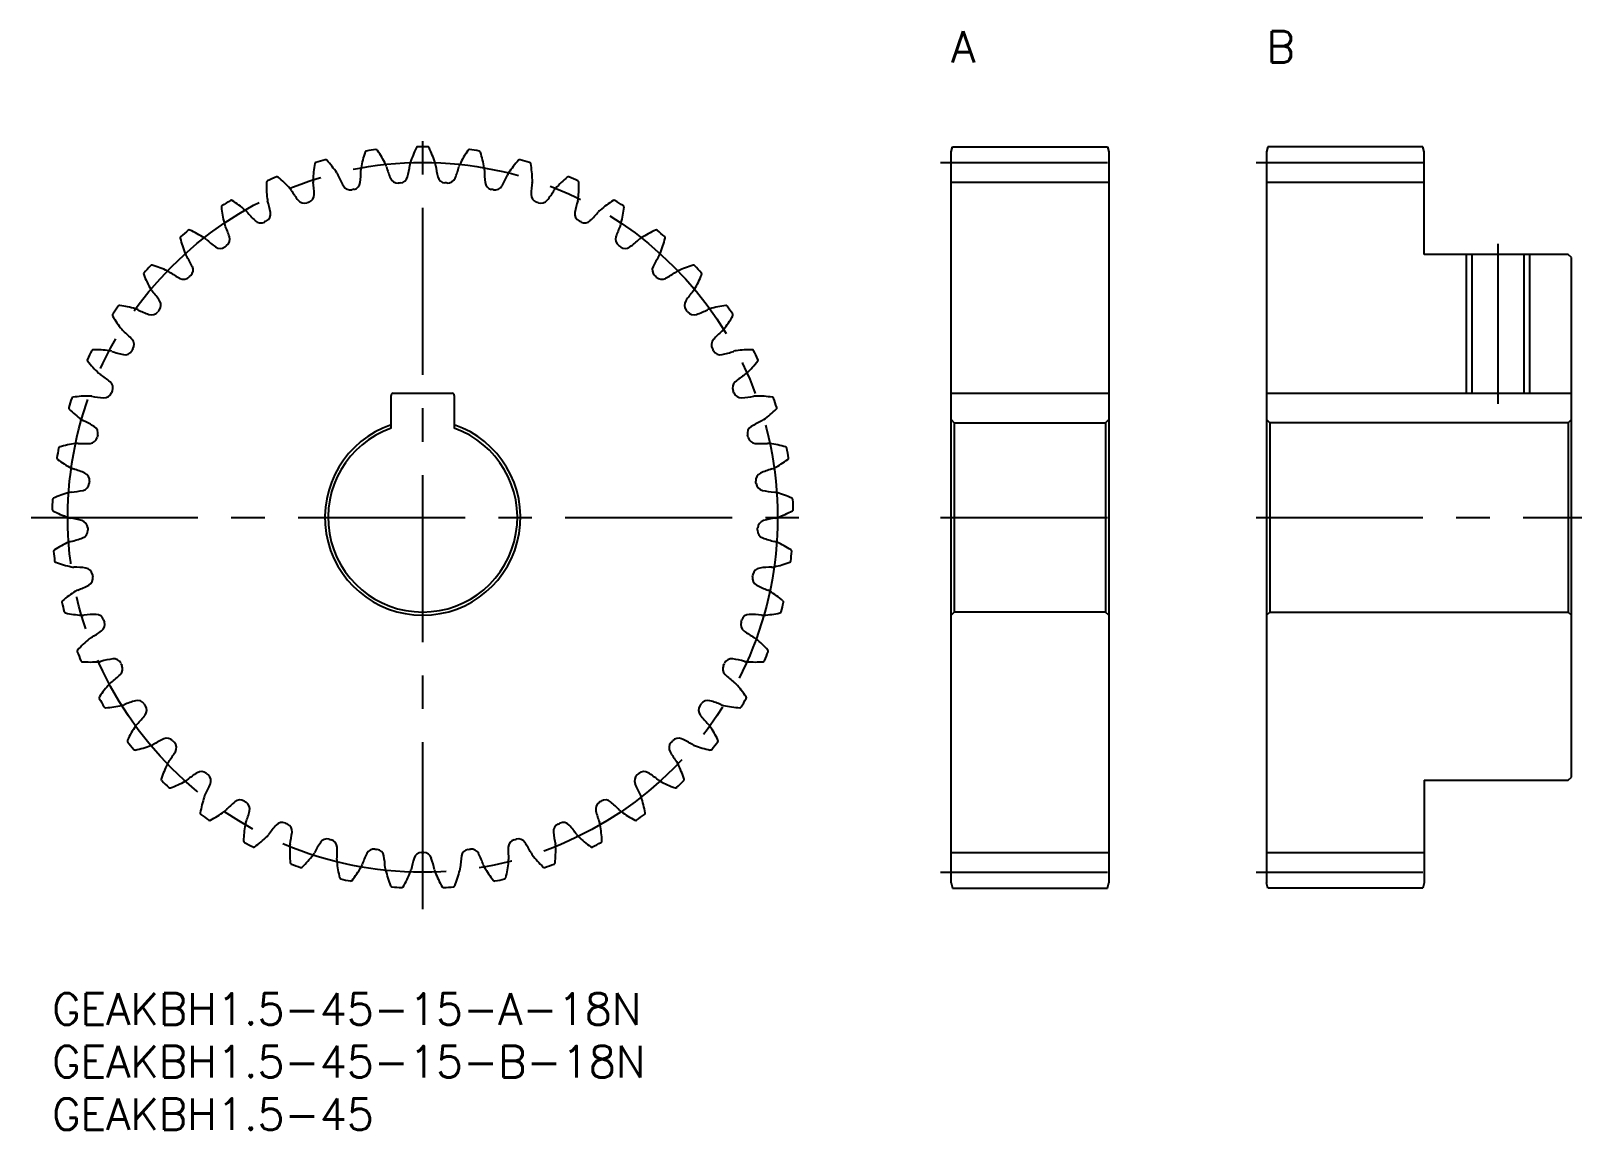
# Model space of a CAD drawing. Extents: x -2 to 146, y -13 to 91.
import ezdxf

# ---------------------------------------------------------------- set-up
doc = ezdxf.new("R2010")
doc.units = 0
doc.header["$LTSCALE"] = 0.5
doc.linetypes.add('CENTER', pattern=[50.8, 31.75, -6.35, 6.35, -6.35])
for name, color, linetype in [('MSM_CENTER', 1, 'CENTER'), ('MSM_CONTINUOUS', 7, 'CONTINUOUS'), ('MSM_NARROW', 5, 'CONTINUOUS'), ('MSM_PART_NUMBER', 7, 'CONTINUOUS')]:
    doc.layers.add(name, color=color, linetype=linetype)
doc.styles.get("Standard").update_dxf_attribs({"font": 'txt.shx', "height": 1, "bigfont": 'bigfont.shx'})

# ---------------------------------------------------------------- blocks, each defined once
blk = doc.blocks.new('*U3')
at = {"layer": 'MSM_PART_NUMBER'}
blk.add_text('GEAKBH1.5-45-15-B-18N', height=3, dxfattribs=at).set_placement((0, -8))
blk = doc.blocks.new('*U4')
at = {"layer": 'MSM_PART_NUMBER'}
blk.add_text('GEAKBH1.5-45-15-A-18N', height=3, dxfattribs=at).set_placement((0, -3))
blk = doc.blocks.new('*U5')
at = {"layer": 'MSM_PART_NUMBER'}
blk.add_text('GEAKBH1.5-45', height=3, dxfattribs=at).set_placement((0, -13))
blk = doc.blocks.new('*U6')
at = {"layer": 'MSM_PART_NUMBER'}
blk.add_text('A', height=3, dxfattribs=at).set_placement((85.5, 88.5))
blk = doc.blocks.new('*U7')
at = {"layer": 'MSM_PART_NUMBER'}
blk.add_text('B', height=3, dxfattribs=at).set_placement((115.5, 88.5))

msp = doc.modelspace()

# ---------------------------------------------------------------- linework, layer by layer
at = {"layer": 'MSM_CENTER'}
for p, q in [((35.25, 8), (35.25, 82.5)), ((84.5, 79), (101.5, 79)), ((114.5, 79), (131.5, 79)), ((137.5, 71.25), (137.5, 56.05)), ((-2, 45.25), (72.5, 45.25)), ((84.5, 45.25), (101.5, 45.25)), ((114.5, 45.25), (145.5, 45.25)), ((84.5, 11.5), (101.5, 11.5)), ((114.5, 11.5), (131.5, 11.5))]:
    msp.add_line(p, q, dxfattribs=at)
msp.add_circle((35.25, 45.25), 33.75, dxfattribs=at)
at = {"layer": 'MSM_CONTINUOUS'}
for p, q in [((85.5, 80), (85.63, 80.5)), ((85.5, 10.5), (85.5, 80)), ((85.63, 80.5), (100.37, 80.5)), ((100.37, 80.5), (100.5, 80)), ((100.5, 80), (100.5, 10.5)), ((115.63, 80.5), (115.5, 80)), ((115.5, 80), (115.5, 10.5)), ((130.37, 80.5), (115.63, 80.5)), ((130.5, 80), (130.37, 80.5)), ((130.5, 70.25), (130.5, 80)), ((85.5, 77.12), (100.5, 77.12)), ((115.5, 77.12), (130.5, 77.12)), ((144.2, 70.25), (130.5, 70.25)), ((135.04, 70.25), (135.04, 57.05)), ((139.96, 70.25), (139.96, 57.05)), ((144.5, 69.95), (144.2, 70.25)), ((144.5, 20.55), (144.5, 69.95)), ((32.25, 53.74), (32.25, 56.85)), ((32.45, 57.05), (38.05, 57.05)), ((38.25, 56.85), (38.25, 53.74)), ((85.5, 57.05), (100.5, 57.05)), ((115.5, 57.05), (144.5, 57.05)), ((85.5, 54.55), (85.8, 54.25)), ((85.8, 54.25), (85.8, 36.25)), ((85.8, 54.25), (100.2, 54.25)), ((100.2, 54.25), (100.5, 54.55)), ((100.2, 54.25), (100.2, 36.25)), ((115.8, 54.25), (115.5, 54.55)), ((115.8, 54.25), (115.8, 36.25)), ((144.2, 54.25), (115.8, 54.25)), ((144.5, 54.55), (144.2, 54.25)), ((144.2, 54.25), (144.2, 36.25)), ((85.8, 36.25), (85.5, 35.95)), ((100.2, 36.25), (85.8, 36.25)), ((100.5, 35.95), (100.2, 36.25)), ((115.5, 35.95), (115.8, 36.25)), ((115.8, 36.25), (144.2, 36.25)), ((144.2, 36.25), (144.5, 35.95)), ((130.5, 20.25), (144.2, 20.25)), ((130.5, 20.25), (130.5, 10.5)), ((144.2, 20.25), (144.5, 20.55)), ((85.5, 13.38), (100.5, 13.38)), ((115.5, 13.38), (130.5, 13.38)), ((85.5, 10.5), (85.63, 10)), ((100.37, 10), (100.5, 10.5)), ((115.63, 10), (115.5, 10.5)), ((130.5, 10.5), (130.37, 10)), ((85.63, 10), (100.37, 10)), ((130.37, 10), (115.63, 10))]:
    msp.add_line(p, q, dxfattribs=at)
for centre, radius, start, end in [((40.47, 76.53), 11.25, 162.1263, 170), ((29.9, 79.94), 0.15, 98.7603, 162.1264), ((35.25, 45.25), 35.25, 97.2396, 98.7604), ((30.83, 80.07), 0.15, 33.8736, 97.2396), ((21.61, 73.88), 11.25, 26, 33.8737), ((44.77, 75.5), 11.25, 154.1263, 162), ((34.78, 80.35), 0.15, 90.7604, 154.1263), ((35.25, 45.25), 35.25, 89.2396, 90.7604), ((35.72, 80.35), 0.15, 25.8737, 89.2396), ((25.73, 75.5), 11.25, 18, 25.8737), ((48.89, 73.88), 11.25, 146.1263, 154), ((39.67, 80.07), 0.15, 82.7604, 146.1264), ((35.25, 45.25), 35.25, 81.2396, 82.7604), ((40.6, 79.94), 0.15, 17.8737, 81.2396), ((30.03, 76.53), 11.25, 10, 17.8737), ((36.06, 76.96), 11.25, 170.1263, 178), ((25.13, 78.86), 0.15, 106.7603, 170.1264), ((35.25, 45.25), 35.25, 105.2396, 106.7604), ((26.02, 79.12), 0.15, 41.8736, 105.2396), ((17.76, 71.71), 11.25, 34, 41.8737), ((19.37, 78.12), 10, 354.1735, 0.7537), ((30.61, 78.27), 1.24, 170, 180.7888), ((30.61, 78.27), 1.24, 15.2112, 26), ((41.45, 81.23), 10, 195.2463, 201.8265), ((24.1, 80.01), 10, 346.1735, 352.7537), ((35.25, 78.6), 1.24, 162, 172.7888), ((35.25, 78.6), 1.24, 7.2112, 18), ((46.4, 80.01), 10, 187.2463, 193.8265), ((29.05, 81.23), 10, 338.1735, 344.7537), ((39.89, 78.27), 1.24, 154, 164.7888), ((39.89, 78.27), 1.24, 359.2112, 10), ((51.13, 78.12), 10, 179.2463, 185.8265), ((52.74, 71.71), 11.25, 138.1263, 146), ((44.48, 79.12), 0.15, 74.7604, 138.1264), ((35.25, 45.25), 35.25, 73.2396, 74.7604), ((45.37, 78.86), 0.15, 9.8737, 73.2396), ((34.44, 76.96), 11.25, 2, 9.8737), ((31.64, 76.76), 11.25, 178.1263, 186), ((20.55, 77.12), 0.15, 114.7603, 178.1263), ((35.25, 45.25), 35.25, 113.2396, 114.7604), ((21.4, 77.5), 0.15, 49.8736, 113.2396), ((14.25, 69.01), 11.25, 42, 49.8737), ((26.06, 77.3), 1.24, 178, 188.7888), ((14.95, 75.59), 10, 2.1735, 8.7537), ((26.06, 77.3), 1.24, 23.2112, 34), ((36.38, 81.74), 10, 203.2463, 209.8265), ((28.36, 77.14), 0.75, 209.8265, 282.1918), ((28.57, 77.18), 0.75, 281.8082, 354.1735), ((32.87, 77.79), 0.75, 201.8265, 274.1918), ((35.25, 45.25), 31.87, 93.8082, 94.1918), ((33.08, 77.8), 0.75, 273.8082, 346.1735), ((37.42, 77.8), 0.75, 193.8265, 266.1918), ((35.25, 45.25), 31.88, 85.8082, 86.1918), ((37.63, 77.79), 0.75, 265.8082, 338.1735), ((41.93, 77.18), 0.75, 185.8265, 258.1918), ((42.14, 77.14), 0.75, 257.8082, 330.1735), ((34.12, 81.74), 10, 330.1735, 336.7537), ((44.44, 77.3), 1.24, 146, 156.7888), ((55.55, 75.59), 10, 171.2463, 177.8265), ((44.44, 77.3), 1.24, 351.2112, 2), ((56.25, 69.01), 11.25, 130.1263, 138), ((49.1, 77.5), 0.15, 66.7604, 130.1263), ((35.25, 45.25), 35.25, 65.2396, 66.7604), ((49.95, 77.12), 0.15, 1.8737, 65.2396), ((38.86, 76.76), 11.25, 354, 1.8737), ((35.25, 45.25), 35.25, 121.2396, 122.7604), ((17.05, 75.26), 0.15, 57.8736, 121.2396), ((11.14, 65.86), 11.25, 50, 57.8737), ((21.69, 75.71), 1.24, 186, 196.7888), ((10.93, 72.47), 10, 10.1735, 16.7537), ((21.69, 75.71), 1.24, 31.2112, 42), ((31.3, 81.54), 10, 211.2463, 217.8265), ((23.99, 75.87), 0.75, 217.8265, 290.1918), ((35.25, 45.25), 31.88, 109.8082, 110.1918), ((24.19, 75.94), 0.75, 289.8082, 2.1735), ((35.25, 45.25), 31.88, 101.8082, 102.1918), ((35.25, 45.25), 31.87, 77.8082, 78.1918), ((46.31, 75.94), 0.75, 177.8265, 250.1918), ((35.25, 45.25), 31.87, 69.8082, 70.1918), ((46.51, 75.87), 0.75, 249.8082, 322.1735), ((39.2, 81.54), 10, 322.1735, 328.7537), ((48.81, 75.71), 1.24, 138, 148.7888), ((59.57, 72.47), 10, 163.2463, 169.8265), ((48.81, 75.71), 1.24, 343.2112, 354), ((59.36, 65.86), 11.25, 122.1263, 130), ((53.45, 75.26), 0.15, 58.7603, 122.1263), ((35.25, 45.25), 35.25, 57.2396, 58.7604), ((16.26, 74.77), 0.15, 122.7603, 186.1264), ((27.29, 75.95), 11.25, 186.1263, 194), ((17.58, 73.53), 1.24, 39.2112, 50), ((26.28, 80.64), 10, 219.2463, 225.8265), ((20.03, 74.11), 0.75, 297.8082, 10.1735), ((50.47, 74.11), 0.75, 169.8265, 242.1918), ((44.22, 80.64), 10, 314.1735, 320.7537), ((52.92, 73.53), 1.24, 130, 140.7888), ((43.21, 75.95), 11.25, 346, 353.8737), ((54.24, 74.77), 0.15, 353.8737, 57.2396), ((35.25, 45.25), 35.25, 129.2396, 130.7604), ((13.05, 72.44), 0.15, 65.8736, 129.2396), ((8.51, 62.3), 11.25, 58, 65.8737), ((17.58, 73.53), 1.24, 194, 204.7888), ((7.37, 68.82), 10, 18.1735, 24.7537), ((19.84, 74), 0.75, 225.8265, 298.1918), ((35.25, 45.25), 31.88, 117.8082, 118.1918), ((35.25, 45.25), 31.88, 61.8082, 62.1918), ((50.66, 74), 0.75, 241.8082, 314.1735), ((63.13, 68.82), 10, 155.2463, 161.8265), ((52.92, 73.53), 1.24, 335.2112, 346), ((61.99, 62.3), 11.25, 114.1263, 122), ((57.45, 72.44), 0.15, 50.7604, 114.1264), ((35.25, 45.25), 35.25, 49.2396, 50.7604), ((12.33, 71.84), 0.15, 130.7603, 194.1264), ((23.1, 74.55), 11.25, 194.1263, 202), ((13.82, 70.8), 1.24, 47.2112, 58), ((21.44, 79.05), 10, 227.2463, 233.8265), ((15.99, 71.58), 0.75, 233.8265, 306.1918), ((35.25, 45.25), 31.87, 125.8082, 126.1918), ((16.16, 71.71), 0.75, 305.8082, 18.1735), ((54.34, 71.71), 0.75, 161.8265, 234.1918), ((35.25, 45.25), 31.88, 53.8082, 54.1918), ((54.51, 71.58), 0.75, 233.8082, 306.1735), ((49.06, 79.05), 10, 306.1735, 312.7537), ((56.68, 70.8), 1.24, 122, 132.7888), ((47.4, 74.55), 11.25, 338, 345.8737), ((58.17, 71.84), 0.15, 345.8737, 49.2396), ((13.82, 70.8), 1.24, 202, 212.7888), ((4.36, 64.71), 10, 26.1735, 32.7537), ((66.14, 64.71), 10, 147.2463, 153.8265), ((56.68, 70.8), 1.24, 327.2112, 338), ((8.86, 68.39), 0.15, 138.7603, 202.1264), ((19.14, 72.57), 11.25, 202.1263, 210), ((35.25, 45.25), 35.25, 137.2396, 138.7604), ((9.48, 69.08), 0.15, 73.8736, 137.2396), ((6.4, 58.42), 11.25, 66, 73.8737), ((10.47, 67.56), 1.24, 55.2112, 66), ((16.88, 76.8), 10, 235.2463, 241.8265), ((12.51, 68.64), 0.75, 241.8265, 314.1918), ((35.25, 45.25), 31.88, 133.8082, 134.1918), ((12.67, 68.79), 0.75, 313.8082, 26.1735), ((57.83, 68.79), 0.75, 153.8265, 226.1918), ((35.25, 45.25), 31.87, 45.8082, 46.1918), ((57.99, 68.64), 0.75, 225.8082, 298.1736), ((53.62, 76.8), 10, 298.1735, 304.7537), ((60.03, 67.56), 1.24, 114, 124.7888), ((64.1, 58.42), 11.25, 106.1263, 114), ((61.02, 69.08), 0.15, 42.7603, 106.1263), ((51.36, 72.57), 11.25, 330, 337.8737), ((35.25, 45.25), 35.25, 41.2396, 42.7604), ((61.64, 68.39), 0.15, 337.8737, 41.2396), ((10.47, 67.56), 1.24, 210, 220.7888), ((1.96, 60.23), 10, 34.1735, 40.7537), ((68.54, 60.23), 10, 139.2463, 145.8265), ((60.03, 67.56), 1.24, 319.2112, 330), ((35.25, 45.25), 35.25, 145.2396, 146.7604), ((6.41, 65.26), 0.15, 81.8736, 145.2396), ((4.84, 54.27), 11.25, 74, 81.8737), ((7.6, 63.9), 1.24, 63.2112, 74), ((12.66, 73.93), 10, 243.2463, 249.8265), ((35.25, 45.25), 31.87, 141.8082, 142.1918), ((9.61, 65.42), 0.75, 321.8082, 34.1735), ((60.89, 65.42), 0.75, 145.8265, 218.1918), ((35.25, 45.25), 31.87, 37.8082, 38.1918), ((57.84, 73.93), 10, 290.1735, 296.7537), ((62.9, 63.9), 1.24, 106, 116.7888), ((65.66, 54.27), 11.25, 98.1263, 106), ((64.09, 65.26), 0.15, 34.7604, 98.1264), ((35.25, 45.25), 35.25, 33.2396, 34.7604), ((5.89, 64.49), 0.15, 146.7603, 210.1263), ((15.49, 70.06), 11.25, 210.1263, 218), ((9.47, 65.25), 0.75, 249.8265, 322.1918), ((61.03, 65.25), 0.75, 217.8082, 290.1735), ((55.01, 70.06), 11.25, 322, 329.8737), ((64.61, 64.49), 0.15, 329.8737, 33.2396), ((7.6, 63.9), 1.24, 218, 228.7888), ((0.2, 55.45), 10, 42.1735, 48.7537), ((7.05, 61.66), 0.75, 329.8082, 42.1735), ((63.45, 61.66), 0.75, 137.8265, 210.1918), ((70.3, 55.45), 10, 131.2463, 137.8265), ((62.9, 63.9), 1.24, 311.2112, 322), ((35.25, 45.25), 35.25, 153.2396, 154.7604), ((3.91, 61.05), 0.15, 89.8736, 153.2396), ((3.88, 49.95), 11.25, 82, 89.8737), ((5.28, 59.87), 1.24, 71.2112, 82), ((8.89, 70.51), 10, 251.2463, 257.8265), ((6.94, 61.47), 0.75, 257.8265, 330.1918), ((35.25, 45.25), 31.87, 149.8082, 150.1918), ((35.25, 45.25), 31.88, 29.8082, 30.1918), ((63.56, 61.47), 0.75, 209.8082, 282.1735), ((61.61, 70.51), 10, 282.1735, 288.7537), ((65.22, 59.87), 1.24, 98, 108.7888), ((66.62, 49.95), 11.25, 90.1263, 98), ((66.59, 61.05), 0.15, 26.7603, 90.1264), ((35.25, 45.25), 35.25, 25.2396, 26.7604), ((3.5, 60.22), 0.15, 154.7603, 218.1264), ((12.23, 67.07), 11.25, 218.1263, 226), ((58.27, 67.07), 11.25, 314, 321.8737), ((67, 60.22), 0.15, 321.8737, 25.2396), ((5.28, 59.87), 1.24, 226, 236.7888), ((-0.88, 50.47), 10, 50.1735, 56.7537), ((5.04, 57.57), 0.75, 337.8082, 50.1735), ((65.46, 57.57), 0.75, 129.8265, 202.1918), ((71.38, 50.47), 10, 123.2463, 129.8265), ((65.22, 59.87), 1.24, 303.2112, 314), ((35.25, 45.25), 35.25, 161.2396, 162.7604), ((2.01, 56.54), 0.15, 97.8736, 161.2396), ((3.54, 45.54), 11.25, 90, 97.8737), ((3.54, 55.55), 1.24, 79.2112, 90), ((5.63, 66.6), 10, 259.2463, 265.8265), ((4.96, 57.37), 0.75, 265.8265, 338.1918), ((35.25, 45.25), 31.88, 157.8082, 158.1918), ((32.45, 56.85), 0.2, 90, 180), ((38.05, 56.85), 0.2, 0, 90), ((35.25, 45.25), 31.87, 21.8082, 22.1918), ((65.54, 57.37), 0.75, 201.8082, 274.1735), ((64.87, 66.6), 10, 274.1735, 280.7537), ((66.96, 55.55), 1.24, 90, 100.7888), ((66.96, 45.54), 11.25, 82.1263, 90), ((68.49, 56.54), 0.15, 18.7603, 82.1263), ((35.25, 45.25), 35.25, 17.2396, 18.7604), ((1.73, 55.65), 0.15, 162.7603, 226.1264), ((9.42, 63.65), 11.25, 226.1263, 234), ((61.08, 63.65), 11.25, 306, 313.8737), ((68.77, 55.65), 0.15, 313.8737, 17.2396), ((3.54, 55.55), 1.24, 234, 244.7888), ((-1.26, 45.39), 10, 58.1735, 64.7537), ((3.62, 53.25), 0.75, 345.8082, 58.1736), ((35.25, 45.25), 9.3, 108.8191, 71.1809), ((35.25, 45.25), 9, 109.4712, 70.5288), ((66.88, 53.25), 0.75, 121.8265, 194.1918), ((71.76, 45.39), 10, 115.2463, 121.8265), ((66.96, 55.55), 1.24, 295.2112, 306), ((35.25, 45.25), 35.25, 169.2396, 170.7604), ((0.77, 51.8), 0.15, 105.8736, 169.2396), ((3.8, 41.13), 11.25, 98, 105.8737), ((2.41, 51.04), 1.24, 87.2112, 98), ((2.95, 62.27), 10, 267.2463, 273.8265), ((3.57, 53.04), 0.75, 273.8265, 346.1918), ((35.25, 45.25), 31.88, 165.8082, 166.1918), ((35.25, 45.25), 31.87, 13.8082, 14.1918), ((66.93, 53.04), 0.75, 193.8082, 266.1735), ((67.55, 62.27), 10, 266.1735, 272.7537), ((68.09, 51.04), 1.24, 82, 92.7888), ((66.7, 41.13), 11.25, 74.1263, 82), ((69.73, 51.8), 0.15, 10.7603, 74.1263), ((35.25, 45.25), 35.25, 9.2396, 10.7604), ((0.61, 50.89), 0.15, 170.7603, 234.1263), ((7.11, 59.88), 11.25, 234.1263, 242), ((63.39, 59.88), 11.25, 298, 305.8737), ((69.89, 50.89), 0.15, 305.8737, 9.2396), ((2.41, 51.04), 1.24, 242, 252.7888), ((-0.92, 40.31), 10, 66.1735, 72.7537), ((2.82, 48.77), 0.75, 353.8082, 66.1736), ((35.25, 45.25), 31.88, 173.8082, 174.1918), ((67.68, 48.77), 0.75, 113.8265, 186.1918), ((35.25, 45.25), 31.87, 5.8082, 6.1918), ((71.42, 40.31), 10, 107.2463, 113.8265), ((68.09, 51.04), 1.24, 287.2112, 298), ((4.68, 36.79), 11.25, 106, 113.8737), ((1.92, 46.41), 1.24, 95.2112, 106), ((0.9, 57.61), 10, 275.2463, 281.8265), ((2.79, 48.55), 0.75, 281.8265, 354.1918), ((67.71, 48.55), 0.75, 185.8082, 258.1735), ((69.6, 57.61), 10, 258.1735, 264.7537), ((68.58, 46.41), 1.24, 74, 84.7888), ((65.82, 36.79), 11.25, 66.1263, 74), ((35.25, 45.25), 35.25, 177.2396, 178.7604), ((0.16, 46.01), 0.15, 178.7603, 242.1264), ((0.19, 46.94), 0.15, 113.8736, 177.2396), ((5.35, 55.82), 11.25, 242.1263, 250), ((65.15, 55.82), 11.25, 290, 297.8737), ((70.31, 46.94), 0.15, 2.7603, 66.1263), ((70.34, 46.01), 0.15, 297.8737, 1.2394), ((35.25, 45.25), 35.25, 1.2396, 2.7604), ((1.92, 46.41), 1.24, 250, 260.7888), ((0.12, 35.32), 10, 74.1735, 80.7537), ((2.64, 44.22), 0.75, 1.8082, 74.1735), ((67.86, 44.22), 0.75, 105.8265, 178.1918), ((70.38, 35.32), 10, 99.2463, 105.8265), ((68.58, 46.41), 1.24, 279.2112, 290), ((6.16, 32.62), 11.25, 114, 121.8737), ((2.09, 41.76), 1.24, 103.2112, 114), ((-0.49, 52.7), 10, 283.2463, 289.8265), ((2.65, 44), 0.75, 289.8265, 2.1918), ((35.25, 45.25), 31.87, 181.8082, 182.1918), ((35.25, 45.25), 31.87, 357.8082, 358.1918), ((67.85, 44), 0.75, 177.8082, 250.1735), ((70.99, 52.7), 10, 250.1735, 256.7537), ((68.41, 41.76), 1.24, 66, 76.7888), ((64.34, 32.62), 11.25, 58.1263, 66), ((0.3, 42.04), 0.15, 121.8736, 185.2396), ((35.25, 45.25), 35.25, 185.2396, 186.7604), ((35.25, 45.25), 35.25, 353.2396, 354.7604), ((70.2, 42.04), 0.15, 354.7603, 58.1263), ((0.39, 41.12), 0.15, 186.7603, 250.1264), ((4.17, 51.56), 11.25, 250.1263, 258), ((2.09, 41.76), 1.24, 258, 268.7888), ((1.84, 30.53), 10, 82.1735, 88.7537), ((3.1, 39.69), 0.75, 9.8082, 82.1736), ((67.4, 39.69), 0.75, 97.8265, 170.1918), ((68.66, 30.53), 10, 91.2463, 97.8265), ((68.41, 41.76), 1.24, 271.2112, 282), ((66.33, 51.56), 11.25, 282, 289.8737), ((70.11, 41.12), 0.15, 289.8737, 353.2394), ((-1.18, 47.66), 10, 291.2463, 297.8265), ((3.14, 39.48), 0.75, 297.8265, 10.1918), ((35.25, 45.25), 31.88, 189.8082, 190.1918), ((67.36, 39.48), 0.75, 169.8082, 242.1735), ((35.25, 45.25), 31.88, 349.8082, 350.1918), ((71.68, 47.66), 10, 242.1735, 248.7537), ((1.08, 37.21), 0.15, 129.8736, 193.2396), ((35.25, 45.25), 35.25, 193.2396, 194.7604), ((8.2, 28.69), 11.25, 122, 129.8737), ((2.89, 37.18), 1.24, 111.2112, 122), ((67.61, 37.18), 1.24, 58, 68.7888), ((62.3, 28.69), 11.25, 50.1263, 58), ((35.25, 45.25), 35.25, 345.2396, 346.7604), ((69.42, 37.21), 0.15, 346.7603, 50.1263), ((1.31, 36.31), 0.15, 194.7603, 258.1263), ((3.59, 47.17), 11.25, 258.1263, 266), ((2.89, 37.18), 1.24, 266, 276.7888), ((4.22, 26.02), 10, 90.1735, 96.7537), ((4.19, 35.27), 0.75, 17.8082, 90.1736), ((35.25, 45.25), 31.87, 197.8082, 198.1918), ((35.25, 45.25), 31.87, 341.8082, 342.1918), ((66.31, 35.27), 0.75, 89.8265, 162.1918), ((66.28, 26.02), 10, 83.2463, 89.8265), ((67.61, 37.18), 1.24, 263.2112, 274), ((66.91, 47.17), 11.25, 274, 281.8737), ((69.19, 36.31), 0.15, 281.8737, 345.2394), ((-1.16, 42.56), 10, 299.2463, 305.8265), ((4.26, 35.06), 0.75, 305.8265, 18.1918), ((66.24, 35.06), 0.75, 161.8082, 234.1735), ((71.66, 42.56), 10, 234.1735, 240.7537), ((2.53, 32.53), 0.15, 137.8736, 201.2396), ((35.25, 45.25), 35.25, 201.2396, 202.7604), ((10.77, 25.09), 11.25, 130, 137.8737), ((4.33, 32.76), 1.24, 119.2112, 130), ((66.17, 32.76), 1.24, 50, 60.7888), ((59.73, 25.09), 11.25, 42.1263, 50), ((35.25, 45.25), 35.25, 337.2396, 338.7604), ((67.97, 32.53), 0.15, 338.7603, 42.1263), ((2.88, 31.67), 0.15, 202.7603, 266.1263), ((3.63, 42.75), 11.25, 266.1263, 274), ((4.33, 32.76), 1.24, 274, 284.7888), ((7.19, 21.89), 10, 98.1735, 104.7537), ((5.88, 31.05), 0.75, 25.8082, 98.1736), ((5.97, 30.85), 0.75, 313.8265, 26.1918), ((35.25, 45.25), 31.88, 205.8082, 206.1918), ((64.53, 30.85), 0.75, 153.8082, 226.1735), ((35.25, 45.25), 31.88, 333.8082, 334.1918), ((64.62, 31.05), 0.75, 81.8265, 154.1918), ((63.31, 21.89), 10, 75.2463, 81.8265), ((66.17, 32.76), 1.24, 255.2112, 266), ((66.87, 42.75), 11.25, 266, 273.8737), ((67.62, 31.67), 0.15, 273.8737, 337.2394), ((6.37, 28.58), 1.24, 127.2112, 138), ((-0.43, 37.52), 10, 307.2463, 313.8265), ((70.93, 37.52), 10, 226.1735, 232.7537), ((64.13, 28.58), 1.24, 42, 52.7888), ((4.62, 28.1), 0.15, 145.8736, 209.2396), ((35.25, 45.25), 35.25, 209.2396, 210.7604), ((13.81, 21.88), 11.25, 138, 145.8737), ((56.69, 21.88), 11.25, 34.1263, 42), ((35.25, 45.25), 35.25, 329.2396, 330.7604), ((65.88, 28.1), 0.15, 330.7603, 34.1263), ((5.09, 27.3), 0.15, 210.7603, 274.1263), ((4.29, 38.37), 11.25, 274.1263, 282), ((6.37, 28.58), 1.24, 282, 292.7888), ((10.72, 18.21), 10, 106.1735, 112.7537), ((8.14, 27.1), 0.75, 33.8082, 106.1736), ((35.25, 45.25), 31.88, 213.8082, 214.1918), ((8.26, 26.92), 0.75, 321.8265, 34.1918), ((62.24, 26.92), 0.75, 145.8082, 218.1735), ((35.25, 45.25), 31.88, 325.8082, 326.1918), ((62.36, 27.1), 0.75, 73.8265, 146.1918), ((59.78, 18.21), 10, 67.2463, 73.8265), ((64.13, 28.58), 1.24, 247.2112, 258), ((66.21, 38.37), 11.25, 258, 265.8737), ((65.41, 27.3), 0.15, 265.8736, 329.2394), ((17.27, 19.12), 11.25, 146, 153.8737), ((8.97, 24.72), 1.24, 135.2112, 146), ((0.99, 32.63), 10, 315.2463, 321.8265), ((69.51, 32.63), 10, 218.1735, 224.7537), ((61.53, 24.72), 1.24, 34, 44.7888), ((53.23, 19.12), 11.25, 26.1263, 34), ((7.31, 24.01), 0.15, 153.8736, 217.2396), ((35.25, 45.25), 35.25, 217.2396, 218.7604), ((8.97, 24.72), 1.24, 290, 300.7888), ((14.72, 15.06), 10, 114.1735, 120.7537), ((10.93, 23.5), 0.75, 41.8082, 114.1736), ((35.25, 45.25), 31.87, 221.8082, 222.1918), ((11.08, 23.34), 0.75, 329.8265, 42.1918), ((59.42, 23.34), 0.75, 137.8082, 210.1736), ((35.25, 45.25), 31.88, 317.8082, 318.1918), ((59.57, 23.5), 0.75, 65.8265, 138.1918), ((55.78, 15.06), 10, 59.2463, 65.8265), ((61.53, 24.72), 1.24, 239.2112, 250), ((35.25, 45.25), 35.25, 321.2396, 322.7604), ((63.19, 24.01), 0.15, 322.7603, 26.1263), ((7.88, 23.28), 0.15, 218.7603, 282.1263), ((5.55, 34.13), 11.25, 282.1263, 290), ((3.08, 27.99), 10, 323.2463, 329.8265), ((67.42, 27.99), 10, 210.1735, 216.7537), ((64.95, 34.13), 11.25, 250, 257.8737), ((62.62, 23.28), 0.15, 257.8736, 321.2396), ((21.08, 16.87), 11.25, 154, 161.8737), ((12.09, 21.26), 1.24, 143.2112, 154), ((19.12, 12.5), 10, 122.1735, 128.7537), ((14.2, 20.33), 0.75, 49.8082, 122.1736), ((35.25, 45.25), 31.88, 229.8082, 230.1918), ((14.36, 20.19), 0.75, 337.8265, 50.1918), ((56.14, 20.19), 0.75, 129.8082, 202.1736), ((35.25, 45.25), 31.88, 309.8082, 310.1918), ((56.3, 20.33), 0.75, 57.8265, 130.1918), ((51.38, 12.5), 10, 51.2463, 57.8265), ((58.41, 21.26), 1.24, 26, 36.7888), ((49.42, 16.87), 11.25, 18.1263, 26), ((10.53, 20.33), 0.15, 161.8736, 225.2396), ((35.25, 45.25), 35.25, 225.2396, 226.7604), ((11.2, 19.68), 0.15, 226.7603, 290.1263), ((7.39, 30.1), 11.25, 290.1263, 298), ((12.09, 21.26), 1.24, 298, 308.7888), ((5.8, 23.68), 10, 331.2463, 337.8265), ((64.7, 23.68), 10, 202.1735, 208.7537), ((58.41, 21.26), 1.24, 231.2112, 242), ((63.11, 30.1), 11.25, 242, 249.8737), ((59.3, 19.68), 0.15, 249.8736, 313.2396), ((35.25, 45.25), 35.25, 313.2396, 314.7604), ((59.97, 20.33), 0.15, 314.7603, 18.1263), ((25.17, 15.18), 11.25, 162, 169.8737), ((15.65, 18.27), 1.24, 151.2112, 162), ((23.84, 10.57), 10, 130.1735, 136.7537), ((17.87, 17.64), 0.75, 57.8082, 130.1736), ((35.25, 45.25), 31.88, 237.8082, 238.1918), ((18.05, 17.52), 0.75, 345.8265, 58.1918), ((52.45, 17.52), 0.75, 121.8082, 194.1736), ((35.25, 45.25), 31.87, 301.8082, 302.1918), ((52.63, 17.64), 0.75, 49.8265, 122.1918), ((46.66, 10.57), 10, 43.2463, 49.8265), ((54.85, 18.27), 1.24, 18, 28.7888), ((45.33, 15.18), 11.25, 10.1263, 18), ((14.24, 17.13), 0.15, 169.8736, 233.2396), ((35.25, 45.25), 35.25, 233.2396, 234.7604), ((15, 16.58), 0.15, 234.7603, 298.1263), ((9.76, 26.37), 11.25, 298.1263, 306), ((15.65, 18.27), 1.24, 306, 316.7888), ((19.59, 15.81), 1.24, 159.2112, 170), ((9.09, 19.79), 10, 339.2463, 345.8265), ((21.88, 15.49), 0.75, 65.8082, 138.1736), ((48.62, 15.49), 0.75, 41.8265, 114.1918), ((61.41, 19.79), 10, 194.1735, 200.7537), ((50.91, 15.81), 1.24, 10, 20.7888), ((54.85, 18.27), 1.24, 223.2112, 234), ((60.74, 26.37), 11.25, 234, 241.8737), ((55.5, 16.58), 0.15, 241.8736, 305.2396), ((35.25, 45.25), 35.25, 305.2396, 306.7604), ((56.26, 17.13), 0.15, 306.7603, 10.1263), ((29.45, 14.07), 11.25, 170, 177.8737), ((12.64, 23.01), 11.25, 306.1263, 314), ((19.59, 15.81), 1.24, 314, 324.7888), ((28.77, 9.32), 10, 138.1735, 144.7537), ((35.25, 45.25), 31.87, 245.8082, 246.1918), ((22.08, 15.4), 0.75, 353.8265, 66.1918), ((12.88, 16.4), 10, 347.2463, 353.8265), ((48.42, 15.4), 0.75, 113.8082, 186.1736), ((57.62, 16.4), 10, 186.1735, 192.7537), ((35.25, 45.25), 31.88, 293.8082, 294.1918), ((41.73, 9.32), 10, 35.2463, 41.8265), ((50.91, 15.81), 1.24, 215.2112, 226), ((57.86, 23.01), 11.25, 226, 233.8737), ((41.05, 14.07), 11.25, 2.1263, 10), ((18.36, 14.48), 0.15, 177.8736, 241.2396), ((35.25, 45.25), 35.25, 241.2396, 242.7604), ((19.18, 14.04), 0.15, 242.7603, 306.1263), ((33.85, 13.56), 11.25, 178, 185.8737), ((23.84, 13.91), 1.24, 167.2112, 178), ((23.84, 13.91), 1.24, 322, 332.7888), ((33.84, 8.77), 10, 146.1735, 152.7537), ((26.15, 13.92), 0.75, 73.8082, 146.1736), ((35.25, 45.25), 31.87, 253.8082, 254.1918), ((26.36, 13.86), 0.75, 1.8265, 74.1918), ((17.12, 13.56), 10, 355.2463, 1.8265), ((38.93, 8.93), 10, 154.1735, 160.7537), ((30.6, 12.96), 0.75, 81.8082, 154.1736), ((35.25, 45.25), 31.87, 261.8082, 262.1918), ((30.82, 12.93), 0.75, 9.8265, 82.1918), ((35.14, 12.63), 0.75, 89.8082, 162.1736), ((35.25, 45.25), 31.87, 269.8082, 270.1918), ((35.36, 12.63), 0.75, 17.8265, 90.1918), ((39.68, 12.93), 0.75, 97.8082, 170.1736), ((35.25, 45.25), 31.87, 277.8082, 278.1918), ((39.9, 12.96), 0.75, 25.8265, 98.1918), ((31.57, 8.93), 10, 19.2463, 25.8265), ((53.38, 13.56), 10, 178.1735, 184.7537), ((44.14, 13.86), 0.75, 105.8082, 178.1736), ((35.25, 45.25), 31.87, 285.8082, 286.1918), ((44.35, 13.92), 0.75, 33.8265, 106.1918), ((36.66, 8.77), 10, 27.2463, 33.8265), ((46.66, 13.91), 1.24, 207.2112, 218), ((36.65, 13.56), 11.25, 354.1263, 2), ((46.66, 13.91), 1.24, 2, 12.7888), ((51.32, 14.04), 0.15, 233.8736, 297.2396), ((35.25, 45.25), 35.25, 297.2396, 298.7604), ((52.14, 14.48), 0.15, 298.7603, 2.1263), ((22.81, 12.43), 0.15, 185.8736, 249.2396), ((35.25, 45.25), 35.25, 249.2396, 250.7604), ((23.68, 12.11), 0.15, 250.7603, 314.1263), ((15.96, 20.08), 11.25, 314.1263, 322), ((28.32, 12.63), 1.24, 175.2112, 186), ((38.27, 13.68), 11.25, 186, 193.8737), ((19.65, 17.64), 11.25, 322.1263, 330), ((28.32, 12.63), 1.24, 330, 340.7888), ((21.7, 11.35), 10, 3.2463, 9.8265), ((32.92, 11.98), 1.24, 183.2112, 194), ((43.95, 9.79), 10, 162.1735, 168.7537), ((26.55, 9.79), 10, 11.2463, 17.8265), ((37.58, 11.98), 1.24, 346, 356.7888), ((48.8, 11.35), 10, 170.1735, 176.7537), ((42.18, 12.63), 1.24, 199.2112, 210), ((50.85, 17.64), 11.25, 210, 217.8737), ((32.23, 13.68), 11.25, 346.1263, 354), ((42.18, 12.63), 1.24, 354, 4.7888), ((54.54, 20.08), 11.25, 218, 225.8737), ((46.82, 12.11), 0.15, 225.8737, 289.2396), ((35.25, 45.25), 35.25, 289.2396, 290.7604), ((47.69, 12.43), 0.15, 290.7603, 354.1263), ((27.5, 11.02), 0.15, 193.8736, 257.2396), ((35.25, 45.25), 35.25, 257.2396, 258.7604), ((28.41, 10.82), 0.15, 258.7603, 322.1263), ((42.64, 14.41), 11.25, 194, 201.8737), ((23.64, 15.73), 11.25, 330.1263, 338), ((32.92, 11.98), 1.24, 338, 348.7888), ((37.58, 11.98), 1.24, 191.2112, 202), ((46.86, 15.73), 11.25, 202, 209.8737), ((27.86, 14.41), 11.25, 338.1263, 346), ((42.09, 10.82), 0.15, 217.8737, 281.2396), ((35.25, 45.25), 35.25, 281.2396, 282.7604), ((43, 11.02), 0.15, 282.7603, 346.1263), ((32.34, 10.27), 0.15, 201.8736, 265.2396), ((35.25, 45.25), 35.25, 265.2396, 266.7604), ((33.27, 10.21), 0.15, 266.7603, 330.1263), ((37.23, 10.21), 0.15, 209.8736, 273.2396), ((35.25, 45.25), 35.25, 273.2396, 274.7604), ((38.16, 10.27), 0.15, 274.7603, 338.1263)]:
    msp.add_arc(centre, radius, start, end, dxfattribs=at)
at = {"layer": 'MSM_NARROW'}
for p, q in [((134.5, 70.25), (134.5, 57.05)), ((140.5, 70.25), (140.5, 57.05))]:
    msp.add_line(p, q, dxfattribs=at)

# ---------------------------------------------------------------- block references
at = {"layer": 'MSM_CONTINUOUS'}
for name in ['*U6', '*U7', '*U4', '*U3', '*U5']:
    msp.add_blockref(name, (0, 0), dxfattribs=at)

doc.saveas('drawing.dxf')
